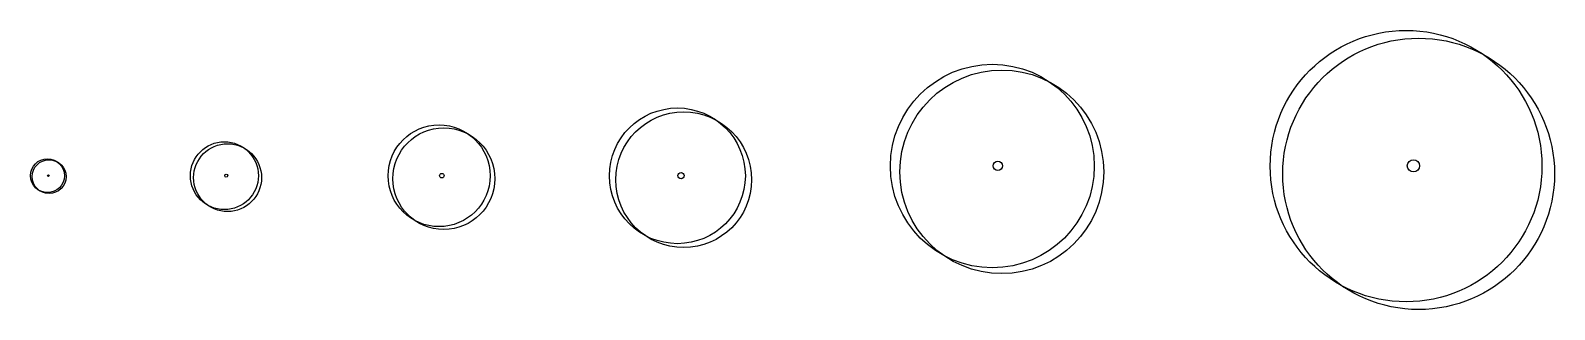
# Model space of a CAD drawing. Extents: x 217.2 to 251.3, y 52.8 to 59.1.
import ezdxf

# ---------------------------------------------------------------- set-up
doc = ezdxf.new("R2010")
doc.units = 0
doc.header["$LTSCALE"] = 10
doc.layers.get('0').update_dxf_attribs({"linetype": 'CONTINUOUS'})

msp = doc.modelspace()

# ---------------------------------------------------------------- linework, layer by layer
at = {"color": 0}
for centre, radius in [((248.01, 56.009), 3.048), ((248.292, 55.835), 3.048), ((238.73, 56.01), 2.286), ((238.942, 55.88), 2.286), ((231.666, 55.791), 1.524), ((231.807, 55.704), 1.524), ((226.321, 55.792), 1.143), ((226.427, 55.727), 1.143), ((221.506, 55.793), 0.762), ((221.576, 55.75), 0.762), ((217.537, 55.794), 0.381), ((217.572, 55.772), 0.381), ((238.854, 56.016), 0.103), ((248.174, 56.016), 0.137), ((217.558, 55.795), 0.0171), ((221.547, 55.795), 0.0342), ((226.383, 55.795), 0.0514), ((231.748, 55.795), 0.0685)]:
    msp.add_circle(centre, radius, dxfattribs=at)

doc.saveas('drawing.dxf')
